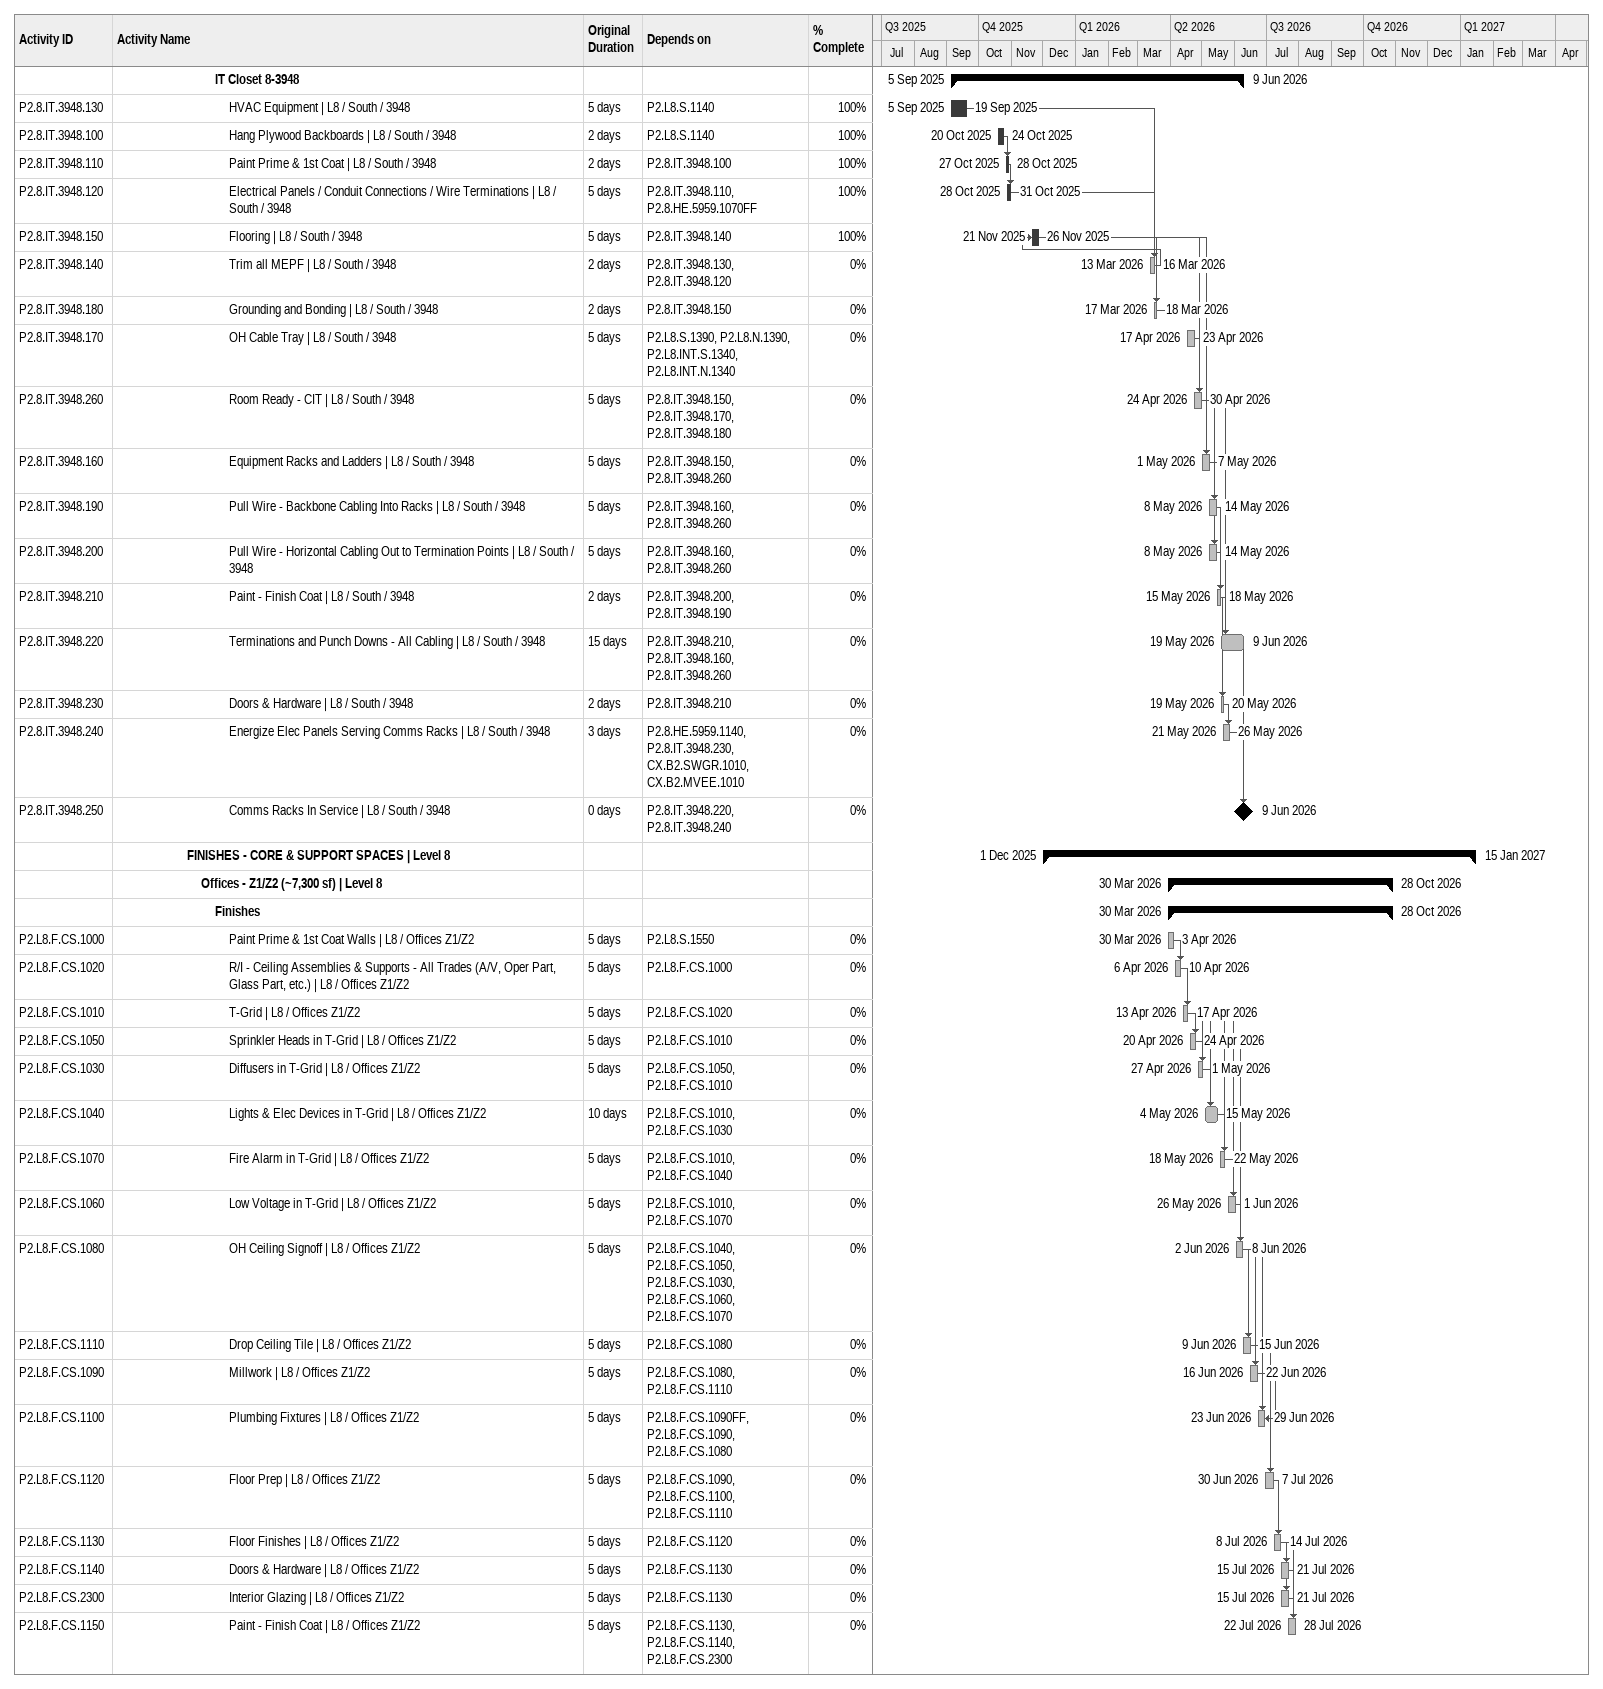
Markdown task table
| ID | Level | Task | Original duration | Start | Finish | Predecessors | % complete |
|---|---|---|---|---|---|---|---|
|  | 8 | **IT Closet 8-3948** |  | 2025-09-05 | 2026-06-09 |  |  |
| P2.8.IT.3948.130 | 9 | HVAC Equipment \| L8 / South / 3948 | 5d | 2025-09-05 | 2025-09-19 | P2.L8.S.1140 | 100 |
| P2.8.IT.3948.100 | 9 | Hang Plywood Backboards \| L8 / South / 3948 | 2d | 2025-10-20 | 2025-10-24 | P2.L8.S.1140 | 100 |
| P2.8.IT.3948.110 | 9 | Paint Prime & 1st Coat \| L8 / South / 3948 | 2d | 2025-10-27 | 2025-10-28 | P2.8.IT.3948.100 | 100 |
| P2.8.IT.3948.120 | 9 | Electrical Panels / Conduit Connections / Wire Terminations \| L8 / South / 3948 | 5d | 2025-10-28 | 2025-10-31 | P2.8.IT.3948.110, P2.8.HE.5959.1070FF | 100 |
| P2.8.IT.3948.150 | 9 | Flooring \| L8 / South / 3948 | 5d | 2025-11-21 | 2025-11-26 | P2.8.IT.3948.140 | 100 |
| P2.8.IT.3948.140 | 9 | Trim all MEPF \| L8 / South / 3948 | 2d | 2026-03-13 | 2026-03-16 | P2.8.IT.3948.130, P2.8.IT.3948.120 | 0 |
| P2.8.IT.3948.180 | 9 | Grounding and Bonding \| L8 / South / 3948 | 2d | 2026-03-17 | 2026-03-18 | P2.8.IT.3948.150 | 0 |
| P2.8.IT.3948.170 | 9 | OH Cable Tray \| L8 / South / 3948 | 5d | 2026-04-17 | 2026-04-23 | P2.L8.S.1390, P2.L8.N.1390, P2.L8.INT.S.1340, P2.L8.INT.N.1340 | 0 |
| P2.8.IT.3948.260 | 9 | Room Ready - CIT \| L8 / South / 3948 | 5d | 2026-04-24 | 2026-04-30 | P2.8.IT.3948.150, P2.8.IT.3948.170, P2.8.IT.3948.180 | 0 |
| P2.8.IT.3948.160 | 9 | Equipment Racks and Ladders \| L8 / South / 3948 | 5d | 2026-05-01 | 2026-05-07 | P2.8.IT.3948.150, P2.8.IT.3948.260 | 0 |
| P2.8.IT.3948.190 | 9 | Pull Wire - Backbone Cabling Into Racks \| L8 / South / 3948 | 5d | 2026-05-08 | 2026-05-14 | P2.8.IT.3948.160, P2.8.IT.3948.260 | 0 |
| P2.8.IT.3948.200 | 9 | Pull Wire - Horizontal Cabling Out to Termination Points \| L8 / South / 3948 | 5d | 2026-05-08 | 2026-05-14 | P2.8.IT.3948.160, P2.8.IT.3948.260 | 0 |
| P2.8.IT.3948.210 | 9 | Paint - Finish Coat \| L8 / South / 3948 | 2d | 2026-05-15 | 2026-05-18 | P2.8.IT.3948.200, P2.8.IT.3948.190 | 0 |
| P2.8.IT.3948.220 | 9 | Terminations and Punch Downs - All Cabling \| L8 / South / 3948 | 15d | 2026-05-19 | 2026-06-09 | P2.8.IT.3948.210, P2.8.IT.3948.160, P2.8.IT.3948.260 | 0 |
| P2.8.IT.3948.230 | 9 | Doors & Hardware \| L8 / South / 3948 | 2d | 2026-05-19 | 2026-05-20 | P2.8.IT.3948.210 | 0 |
| P2.8.IT.3948.240 | 9 | Energize Elec Panels Serving Comms Racks \| L8 / South / 3948 | 3d | 2026-05-21 | 2026-05-26 | P2.8.HE.5959.1140, P2.8.IT.3948.230, CX.B2.SWGR.1010, CX.B2.MVEE.1010 | 0 |
| P2.8.IT.3948.250 | 9 | Comms Racks In Service \| L8 / South / 3948 | 0d | 2026-06-09 | 2026-06-09 | P2.8.IT.3948.220, P2.8.IT.3948.240 | 0 |
|  | 6 | **FINISHES - CORE & SUPPORT SPACES \| Level 8** |  | 2025-12-01 | 2027-01-15 |  |  |
|  | 7 | **Offices - Z1/Z2 (~7,300 sf) \| Level 8** |  | 2026-03-30 | 2026-10-28 |  |  |
|  | 8 | **Finishes** |  | 2026-03-30 | 2026-10-28 |  |  |
| P2.L8.F.CS.1000 | 9 | Paint Prime & 1st Coat Walls \| L8 / Offices Z1/Z2 | 5d | 2026-03-30 | 2026-04-03 | P2.L8.S.1550 | 0 |
| P2.L8.F.CS.1020 | 9 | R/I - Ceiling Assemblies & Supports - All Trades (A/V, Oper Part, Glass Part, etc.) \| L8 / Offices Z1/Z2 | 5d | 2026-04-06 | 2026-04-10 | P2.L8.F.CS.1000 | 0 |
| P2.L8.F.CS.1010 | 9 | T-Grid \| L8 / Offices Z1/Z2 | 5d | 2026-04-13 | 2026-04-17 | P2.L8.F.CS.1020 | 0 |
| P2.L8.F.CS.1050 | 9 | Sprinkler Heads in T-Grid \| L8 / Offices Z1/Z2 | 5d | 2026-04-20 | 2026-04-24 | P2.L8.F.CS.1010 | 0 |
| P2.L8.F.CS.1030 | 9 | Diffusers in T-Grid \| L8 / Offices Z1/Z2 | 5d | 2026-04-27 | 2026-05-01 | P2.L8.F.CS.1050, P2.L8.F.CS.1010 | 0 |
| P2.L8.F.CS.1040 | 9 | Lights & Elec Devices in T-Grid \| L8 / Offices Z1/Z2 | 10d | 2026-05-04 | 2026-05-15 | P2.L8.F.CS.1010, P2.L8.F.CS.1030 | 0 |
| P2.L8.F.CS.1070 | 9 | Fire Alarm in T-Grid \| L8 / Offices Z1/Z2 | 5d | 2026-05-18 | 2026-05-22 | P2.L8.F.CS.1010, P2.L8.F.CS.1040 | 0 |
| P2.L8.F.CS.1060 | 9 | Low Voltage in T-Grid \| L8 / Offices Z1/Z2 | 5d | 2026-05-26 | 2026-06-01 | P2.L8.F.CS.1010, P2.L8.F.CS.1070 | 0 |
| P2.L8.F.CS.1080 | 9 | OH Ceiling Signoff \| L8 / Offices Z1/Z2 | 5d | 2026-06-02 | 2026-06-08 | P2.L8.F.CS.1040, P2.L8.F.CS.1050, P2.L8.F.CS.1030, P2.L8.F.CS.1060, P2.L8.F.CS.1070 | 0 |
| P2.L8.F.CS.1110 | 9 | Drop Ceiling Tile \| L8 / Offices Z1/Z2 | 5d | 2026-06-09 | 2026-06-15 | P2.L8.F.CS.1080 | 0 |
| P2.L8.F.CS.1090 | 9 | Millwork \| L8 / Offices Z1/Z2 | 5d | 2026-06-16 | 2026-06-22 | P2.L8.F.CS.1080, P2.L8.F.CS.1110 | 0 |
| P2.L8.F.CS.1100 | 9 | Plumbing Fixtures \| L8 / Offices Z1/Z2 | 5d | 2026-06-23 | 2026-06-29 | P2.L8.F.CS.1090FF, P2.L8.F.CS.1090, P2.L8.F.CS.1080 | 0 |
| P2.L8.F.CS.1120 | 9 | Floor Prep \| L8 / Offices Z1/Z2 | 5d | 2026-06-30 | 2026-07-07 | P2.L8.F.CS.1090, P2.L8.F.CS.1100, P2.L8.F.CS.1110 | 0 |
| P2.L8.F.CS.1130 | 9 | Floor Finishes \| L8 / Offices Z1/Z2 | 5d | 2026-07-08 | 2026-07-14 | P2.L8.F.CS.1120 | 0 |
| P2.L8.F.CS.1140 | 9 | Doors & Hardware \| L8 / Offices Z1/Z2 | 5d | 2026-07-15 | 2026-07-21 | P2.L8.F.CS.1130 | 0 |
| P2.L8.F.CS.2300 | 9 | Interior Glazing \| L8 / Offices Z1/Z2 | 5d | 2026-07-15 | 2026-07-21 | P2.L8.F.CS.1130 | 0 |
| P2.L8.F.CS.1150 | 9 | Paint - Finish Coat \| L8 / Offices Z1/Z2 | 5d | 2026-07-22 | 2026-07-28 | P2.L8.F.CS.1130, P2.L8.F.CS.1140, P2.L8.F.CS.2300 | 0 |
